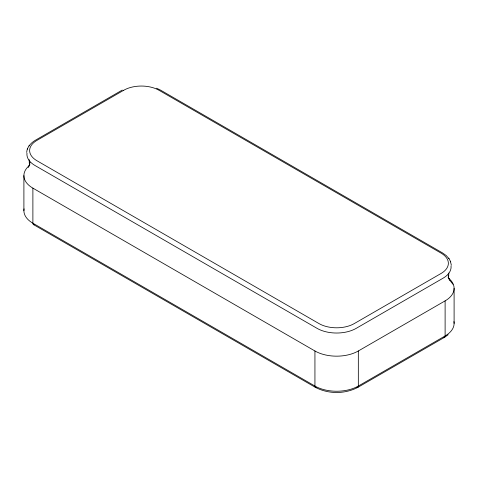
<?xml version="1.0" encoding="UTF-8"?>
<svg xmlns="http://www.w3.org/2000/svg" width="478" height="478" viewBox="0 0 478 478"><rect width="100%" height="100%" fill="white"/><g stroke="black" fill="none" stroke-linecap="round" stroke-linejoin="round"><path stroke-width="0.72" d="M454.1 323.421L454.1 288.342M448.812 273.022L448.597 277.933L448.167 275.549M26.672 152.398C26.995 147.021 31.016 142.785 35.474 140.185L122.254 90.079M29.833 162.813L29.403 165.197L29.158 159.586M29.325 164.922L29.941 162.215M28.226 167.479L29.869 164.486L28.375 166.679M27.258 149.13L27.587 148.533M28.973 145.999L29.277 145.437M448.179 334.743L444.48 337.349L357.693 387.455C344.793 394.177 328.476 394.177 315.57 387.455L33.52 224.612M29.301 165.573A30.682 17.716 0 0 0 32.886 188.135L314.936 350.977A30.682 17.716 0 0 0 358.327 350.977L445.114 300.871A30.682 17.716 0 0 0 448.699 278.31M156.557 88.209L160.477 90.079L442.526 252.922L446.219 255.545L449.027 258.735M449.099 279.361L452.983 284.296M449.625 279.415L448.131 277.222L449.774 280.216M450.413 261.269L451.328 265.135M448.723 258.174L450.742 261.866M448.37 276.302L448.675 277.652M445.114 300.871L445.114 335.944A3.071 1.769 60 0 1 443.542 337.444M358.327 350.977L358.327 386.051A3.071 1.769 60 0 1 356.355 387.401M314.936 350.977L314.936 386.051A3.071 1.769 -60 0 0 316.711 387.485M32.886 188.135L32.886 223.208A3.071 1.769 -60 0 0 34.458 224.708M23.9 175.611L23.9 210.684M451.023 265.846A27.676 15.977 0 0 1 442.987 278.244L356.2 328.35A27.676 15.977 0 0 1 317.063 328.35L35.014 165.508A27.676 15.977 0 0 1 26.977 153.109M24.061 208.856A30.682 17.716 0 0 0 32.886 223.208L314.936 386.051A30.682 17.716 0 0 0 358.327 386.051L445.114 335.944A30.682 17.716 0 0 0 453.939 321.586M123.724 90.264L36.943 140.371A24.946 14.4 0 0 0 36.943 160.739L318.993 323.582A24.946 14.4 0 0 0 354.276 323.582L441.057 273.476A24.946 14.4 0 0 0 441.057 253.107L159.007 90.264A24.946 14.4 0 0 0 123.724 90.27"/></g></svg>
